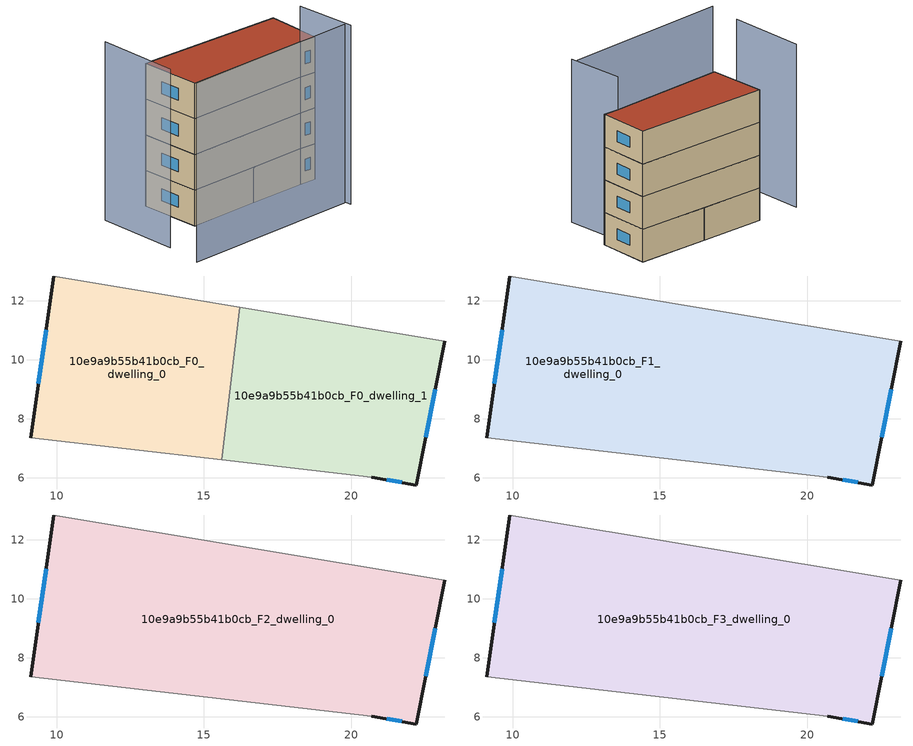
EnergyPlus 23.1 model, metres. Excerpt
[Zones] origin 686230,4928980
10e9a9b55b41b0cb_F0_dwelling_0
 floor ground (EU_floor_Construction): 15.6,6.61 16.21,11.79 9.91,12.85 9.12,7.37 z0
 wall outside (EU_wall_Construction): 9.12,7.37 9.91,12.85 z0:3
 wall adiabatic (EU_wall_Construction): 15.6,6.61 9.12,7.37 / 9.91,12.85 16.21,11.79 z0:3
 wall to 10e9a9b55b41b0cb_F0_dwelling_1 (EU_wall_Construction): 16.21,11.79 15.6,6.61 z0:3
 window (EU_Window_Construction): 9.38,9.19 9.65,11.02 z1:2
10e9a9b55b41b0cb_F0_dwelling_1
 floor ground (EU_floor_Construction): 22.21,5.75 23.17,10.63 16.21,11.79 15.6,6.61 20.7,6.01 z0
 wall outside (EU_wall_Construction): 23.17,10.63 22.21,5.75 20.7,6.01 z0:3
 wall adiabatic (EU_wall_Construction): 20.7,6.01 15.6,6.61 / 16.21,11.79 23.17,10.63 z0:3
 window (EU_Window_Construction): 22.85,9 22.53,7.38 / 21.71,5.84 21.2,5.93 z1:2
10e9a9b55b41b0cb_F1_dwelling_0
 floor to 10e9a9b55b41b0cb_F0_dwelling_0 (EU_floor_Construction): 15.6,6.61 16.21,11.79 9.91,12.85 9.12,7.37 z3
 floor to 10e9a9b55b41b0cb_F0_dwelling_1 (EU_floor_Construction): 22.21,5.75 23.17,10.63 16.21,11.79 15.6,6.61 20.7,6.01 z3
 wall outside (EU_wall_Construction): 9.12,7.37 9.91,12.85 / 23.17,10.63 22.21,5.75 20.7,6.01 z3:6
 wall adiabatic (EU_wall_Construction): 20.7,6.01 9.12,7.37 / 9.91,12.85 23.17,10.63 z3:6
 window (EU_Window_Construction): 21.71,5.84 21.2,5.93 / 9.38,9.19 9.65,11.02 / 22.85,9 22.53,7.38 z4:5
10e9a9b55b41b0cb_F2_dwelling_0
 floor to 10e9a9b55b41b0cb_F1_dwelling_0 (EU_floor_Construction): 22.21,5.75 23.17,10.63 9.91,12.85 9.12,7.37 20.7,6.01 z6
 wall outside (EU_wall_Construction): 9.12,7.37 9.91,12.85 / 23.17,10.63 22.21,5.75 20.7,6.01 z6:9
 wall adiabatic (EU_wall_Construction): 20.7,6.01 9.12,7.37 / 9.91,12.85 23.17,10.63 z6:9
 window (EU_Window_Construction): 21.71,5.84 21.2,5.93 / 9.38,9.19 9.65,11.02 / 22.85,9 22.53,7.38 z7:8
10e9a9b55b41b0cb_F3_dwelling_0
 floor to 10e9a9b55b41b0cb_F2_dwelling_0 (EU_floor_Construction): 22.21,5.75 23.17,10.63 9.91,12.85 9.12,7.37 20.7,6.01 z9
 wall outside (EU_wall_Construction): 9.12,7.37 9.91,12.85 / 23.17,10.63 22.21,5.75 20.7,6.01 z9:12
 wall adiabatic (EU_wall_Construction): 20.7,6.01 9.12,7.37 / 9.91,12.85 23.17,10.63 z9:12
 window (EU_Window_Construction): 21.71,5.84 21.2,5.93 / 9.38,9.19 9.65,11.02 / 22.85,9 22.53,7.38 z10:11
 roof outside (EU_roof_Construction): 23.17,10.63 22.21,5.75 20.7,6.01 9.12,7.37 9.91,12.85 z12
shading: 3.52,2.82 19.91,1.03 / 20.7,6.01 20.03,0.53 / 5.75,13.56 4.53,6.2 z0:15
[Building]
EU S2 Campaign: North Axis=0; Terrain=City; Solar Distribution=FullExterior
[Site:Location]
Bologna: Latitude=44.5; Longitude=11.25; Time Zone=1; Elevation=37
[SizingPeriod:WeatherFileDays]
AnnualSizingPeriod: Begin Month=1; Begin Day of Month=1; End Month=12; End Day of Month=31; Day of Week for Start Day=Monday; Use Weather File Daylight Saving Period=No; Use Weather File Rain and Snow Indicators=No
[MATERIAL]
EU_InternalMass_Material: Roughness=MediumRough; Thickness=0.1; Conductivity=1; Density=1800; Specific Heat=900; Thermal Absorptance=0.9; Solar Absorptance=0.7; Visible Absorptance=0.7
[MATERIAL:NOMASS] Roughness=MediumRough; Thermal Absorptance=0.9; Solar Absorptance=0.7; Visible Absorptance=0.7
Name | Thermal Resistance
EU_wall_NoMass | 0.937881
EU_roof_NoMass | 0.548572
EU_floor_NoMass | 0.71348
[WINDOWMATERIAL:SIMPLEGLAZINGSYSTEM]
EU_Window_SimpleGlazing: UFactor=4.25633; Solar Heat Gain Coefficient=0.85; Visible Transmittance=0.85
[CONSTRUCTION]
EU_wall_Construction: EU_wall_NoMass
EU_roof_Construction: EU_roof_NoMass
EU_floor_Construction: EU_floor_NoMass
EU_InternalMass_Construction: EU_InternalMass_Material
EU_Window_Construction: EU_Window_SimpleGlazing
[ZONE] Type=1; Multiplier=1; Ceiling Height=autocalculate; Floor Area=autocalculate; Part of Total Floor Area=Yes
Name | Volume
10e9a9b55b41b0cb_F0_dwelling_0 | 104.111
10e9a9b55b41b0cb_F1_dwelling_0 | 208.221
10e9a9b55b41b0cb_F2_dwelling_0; 10e9a9b55b41b0cb_F3_dwelling_0 | 208.225
10e9a9b55b41b0cb_F0_dwelling_1 | 104.11
[INTERNALMASS] Construction=EU_InternalMass_Construction
Name | Zone or ZoneList | Surface Area
10e9a9b55b41b0cb_F0_dwelling_0_EU_InternalMass | 10e9a9b55b41b0cb_F0_dwelling_0 | 34.7036
10e9a9b55b41b0cb_F0_dwelling_1_EU_InternalMass | 10e9a9b55b41b0cb_F0_dwelling_1 | 34.7031
10e9a9b55b41b0cb_F1_dwelling_0_EU_InternalMass | 10e9a9b55b41b0cb_F1_dwelling_0 | 69.4084
10e9a9b55b41b0cb_F2_dwelling_0_EU_InternalMass | 10e9a9b55b41b0cb_F2_dwelling_0 | 69.4084
10e9a9b55b41b0cb_F3_dwelling_0_EU_InternalMass | 10e9a9b55b41b0cb_F3_dwelling_0 | 69.4084
[OTHEREQUIPMENT] Fuel Type=Electricity; Design Level Calculation Method=Watts/Area; Power per Zone Floor Area=1; Fraction Latent=0; Fraction Radiant=0; Fraction Lost=0; Carbon Dioxide Generation Rate=0; EndUse Subcategory=EU_Step8_InternalGains
Name | Zone or ZoneList or Space or SpaceList | Schedule
EU_Step8_InternalGain_10e9a9b55b41b0cb_F0_dwelling_0_f000 | 10e9a9b55b41b0cb_F0_dwelling_0 | EU_Step8_GainSchedule_10e9a9b55b41b0cb_F0_dwelling_0_f000
EU_Step8_InternalGain_10e9a9b55b41b0cb_F0_dwelling_1_f000 | 10e9a9b55b41b0cb_F0_dwelling_1 | EU_Step8_GainSchedule_10e9a9b55b41b0cb_F0_dwelling_1_f000
EU_Step8_InternalGain_10e9a9b55b41b0cb_F1_dwelling_0_f000 | 10e9a9b55b41b0cb_F1_dwelling_0 | EU_Step8_GainSchedule_10e9a9b55b41b0cb_F1_dwelling_0_f000
EU_Step8_InternalGain_10e9a9b55b41b0cb_F2_dwelling_0_f000 | 10e9a9b55b41b0cb_F2_dwelling_0 | EU_Step8_GainSchedule_10e9a9b55b41b0cb_F2_dwelling_0_f000
EU_Step8_InternalGain_10e9a9b55b41b0cb_F3_dwelling_0_f000 | 10e9a9b55b41b0cb_F3_dwelling_0 | EU_Step8_GainSchedule_10e9a9b55b41b0cb_F3_dwelling_0_f000
[ZONEVENTILATION:DESIGNFLOWRATE] Schedule=EU_AlwaysOn; Design Flow Rate Calculation Method=AirChanges/Hour; Air Changes per Hour=0.687892; Ventilation Type=Natural; Fan Pressure Rise=0; Fan Total Efficiency=1; Constant Term Coefficient=1; Temperature Term Coefficient=0; Velocity Term Coefficient=0; Velocity Squared Term Coefficient=0; Minimum Indoor Temperature=-100; Maximum Indoor Temperature=100; Delta Temperature=-100; Minimum Outdoor Temperature=-100; Maximum Outdoor Temperature=100; Maximum Wind Speed=40
Name | Zone or ZoneList or Space or SpaceList
EU_ConstantAir_10e9a9b55b41b0cb_F0_dwelling_0 | 10e9a9b55b41b0cb_F0_dwelling_0
EU_ConstantAir_10e9a9b55b41b0cb_F0_dwelling_1 | 10e9a9b55b41b0cb_F0_dwelling_1
EU_ConstantAir_10e9a9b55b41b0cb_F1_dwelling_0 | 10e9a9b55b41b0cb_F1_dwelling_0
EU_ConstantAir_10e9a9b55b41b0cb_F2_dwelling_0 | 10e9a9b55b41b0cb_F2_dwelling_0
EU_ConstantAir_10e9a9b55b41b0cb_F3_dwelling_0 | 10e9a9b55b41b0cb_F3_dwelling_0
[HVACTEMPLATE:THERMOSTAT] Constant Heating Setpoint=20; Constant Cooling Setpoint=50
EU_HeatOnly_10e9a9b55b41b0cb_F0_dwelling_0; EU_HeatOnly_10e9a9b55b41b0cb_F0_dwelling_1; EU_HeatOnly_10e9a9b55b41b0cb_F1_dwelling_0; EU_HeatOnly_10e9a9b55b41b0cb_F2_dwelling_0; EU_HeatOnly_10e9a9b55b41b0cb_F3_dwelling_0
[HVACTEMPLATE:ZONE:IDEALLOADSAIRSYSTEM] System Availability Schedule=EU_AlwaysOn; Maximum Heating Supply Air Temperature=50; Minimum Cooling Supply Air Temperature=13; Maximum Heating Supply Air Humidity Ratio=0.0156; Minimum Cooling Supply Air Humidity Ratio=0.0077; Heating Limit=NoLimit; Cooling Limit=NoLimit; Heating Availability Schedule=EU_AlwaysOn; Cooling Availability Schedule=EU_CoolingOff; Dehumidification Control Type=ConstantSensibleHeatRatio; Cooling Sensible Heat Ratio=0.7; Dehumidification Setpoint=60; Humidification Control Type=None; Humidification Setpoint=30; Outdoor Air Method=None; Outdoor Air Flow Rate per Person=0.00944; Outdoor Air Flow Rate per Zone Floor Area=0; Outdoor Air Flow Rate per Zone=0; Demand Controlled Ventilation Type=None; Outdoor Air Economizer Type=NoEconomizer; Heat Recovery Type=None; Sensible Heat Recovery Effectiveness=0.7; Latent Heat Recovery Effectiveness=0.65
Name | Template Thermostat
10e9a9b55b41b0cb_F0_dwelling_0 | EU_HeatOnly_10e9a9b55b41b0cb_F0_dwelling_0
10e9a9b55b41b0cb_F0_dwelling_1 | EU_HeatOnly_10e9a9b55b41b0cb_F0_dwelling_1
10e9a9b55b41b0cb_F1_dwelling_0 | EU_HeatOnly_10e9a9b55b41b0cb_F1_dwelling_0
10e9a9b55b41b0cb_F2_dwelling_0 | EU_HeatOnly_10e9a9b55b41b0cb_F2_dwelling_0
10e9a9b55b41b0cb_F3_dwelling_0 | EU_HeatOnly_10e9a9b55b41b0cb_F3_dwelling_0
[SIZING:ZONE] Zone Cooling Design Supply Air Temperature Input Method=SupplyAirTemperature; Zone Cooling Design Supply Air Temperature=13; Zone Heating Design Supply Air Temperature Input Method=SupplyAirTemperature; Zone Heating Design Supply Air Temperature=50; Zone Cooling Design Supply Air Humidity Ratio=0.008; Zone Heating Design Supply Air Humidity Ratio=0.008; Cooling Design Air Flow Method=DesignDay; Cooling Design Air Flow Rate=0; Cooling Minimum Air Flow per Zone Floor Area=0.000762; Cooling Minimum Air Flow=0; Cooling Minimum Air Flow Fraction=0.2; Heating Design Air Flow Method=DesignDay; Heating Design Air Flow Rate=0; Heating Maximum Air Flow per Zone Floor Area=0.002032; Heating Maximum Air Flow=0.141576; Heating Maximum Air Flow Fraction=0.3; Account for Dedicated Outdoor Air System=No; Dedicated Outdoor Air System Control Strategy=NeutralSupplyAir; Dedicated Outdoor Air Low Setpoint Temperature for Design=autosize; Dedicated Outdoor Air High Setpoint Temperature for Design=autosize; Zone Load Sizing Method=Sensible Load Only No Latent Load; Zone Latent Cooling Design Supply Air Humidity Ratio Input Method=HumidityRatioDifference; Zone Cooling Design Supply Air Humidity Ratio Difference=0.005; Zone Latent Heating Design Supply Air Humidity Ratio Input Method=HumidityRatioDifference; Zone Humidification Design Supply Air Humidity Ratio Difference=0.005
10e9a9b55b41b0cb_F0_dwelling_0; 10e9a9b55b41b0cb_F0_dwelling_1; 10e9a9b55b41b0cb_F1_dwelling_0; 10e9a9b55b41b0cb_F2_dwelling_0; 10e9a9b55b41b0cb_F3_dwelling_0
[SCHEDULE:CONSTANT]
Name | Hourly Value
EU_AlwaysOn | 1
EU_CoolingOff | 0
[SCHEDULE:FILE] Column Number=1; Rows to Skip at Top=0; Number of Hours of Data=8760; Column Separator=Comma; Interpolate to Timestep=No; Minutes per Item=60; Adjust Schedule for Daylight Savings=Yes
Name | File
EU_Step8_GainSchedule_10e9a9b55b41b0cb_F0_dwelling_0_f000 | ../../schedules/10e9a9b55b41b0cb/10e9a9b55b41b0cb_F0_dwelling_0_f000_gain.csv
EU_Step8_GainSchedule_10e9a9b55b41b0cb_F0_dwelling_1_f000 | ../../schedules/10e9a9b55b41b0cb/10e9a9b55b41b0cb_F0_dwelling_1_f000_gain.csv
EU_Step8_GainSchedule_10e9a9b55b41b0cb_F1_dwelling_0_f000 | ../../schedules/10e9a9b55b41b0cb/10e9a9b55b41b0cb_F1_dwelling_0_f000_gain.csv
EU_Step8_GainSchedule_10e9a9b55b41b0cb_F2_dwelling_0_f000 | ../../schedules/10e9a9b55b41b0cb/10e9a9b55b41b0cb_F2_dwelling_0_f000_gain.csv
EU_Step8_GainSchedule_10e9a9b55b41b0cb_F3_dwelling_0_f000 | ../../schedules/10e9a9b55b41b0cb/10e9a9b55b41b0cb_F3_dwelling_0_f000_gain.csv
